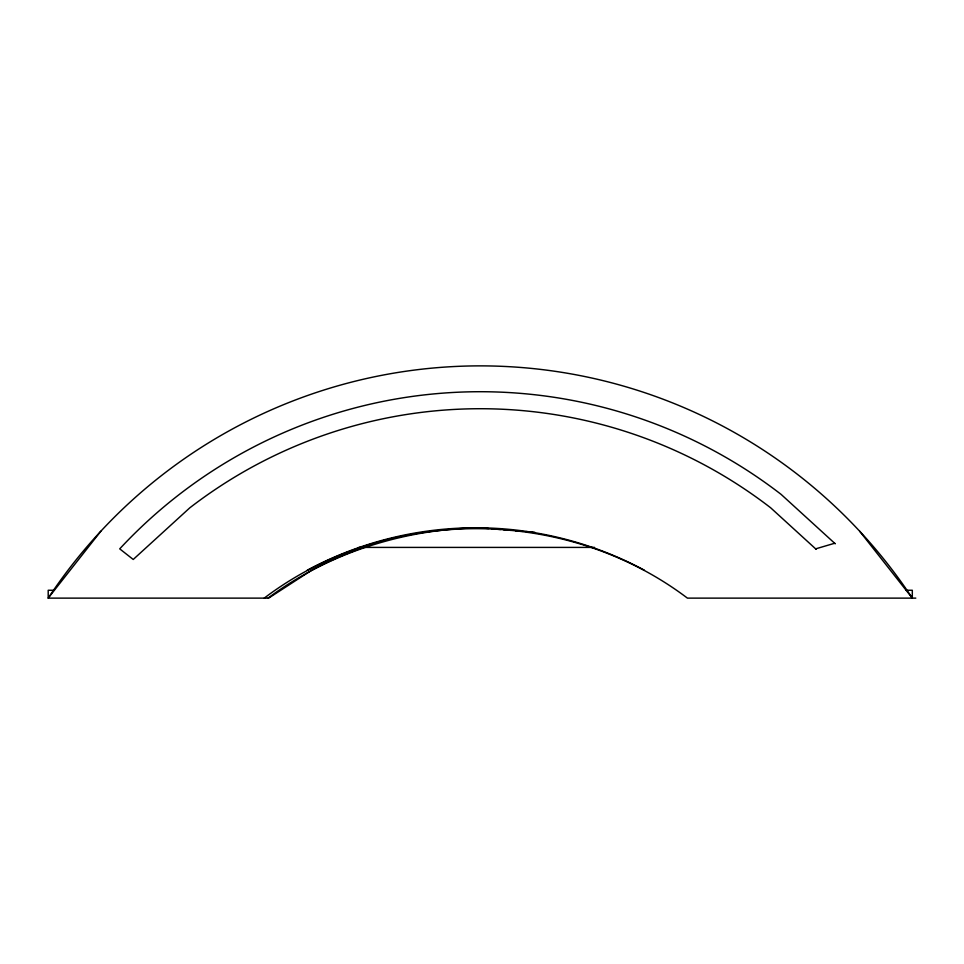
<?xml version="1.0" encoding="UTF-8"?>
<svg xmlns="http://www.w3.org/2000/svg" width="964" height="964" viewBox="0 0 964 964"><rect width="100%" height="100%" fill="white"/><g stroke="black" fill="none" stroke-linecap="round" stroke-linejoin="round"><path stroke-width="1.45" d="M100.798 531.26L48.2 598.126L268.643 598.126L311.649 570.23A355.608 355.608 0 0 1 365.26 546.865M264.22 598.126C386.709 505.522 564.952 505.522 687.428 598.126L915.8 598.126M268.016 598.126C328.893 552.782 403.94 529.019 479.614 527.79L488.579 528.525M815.64 548.853L834.655 543.262M358.873 547.407L594.595 547.407M54.394 590.257L48.2 590.257L48.2 598.126A517.993 517.993 0 0 1 912.306 598.126L912.306 590.257L906.112 590.257M491.568 528.766L500.533 529.513M503.521 529.754L511.004 530.369M515.487 530.742L522.958 531.357M525.946 531.598L534.912 532.345M835.258 543.804L781.081 494.363A492.158 492.158 0 0 0 119.717 548.853L133.225 559.469L189.812 507.823A475.156 475.156 0 0 1 770.694 507.823L816.134 549.299M859.707 531.26L912.306 598.126M307.227 570.23A356.09 356.09 0 0 1 644.422 570.23"/></g></svg>
